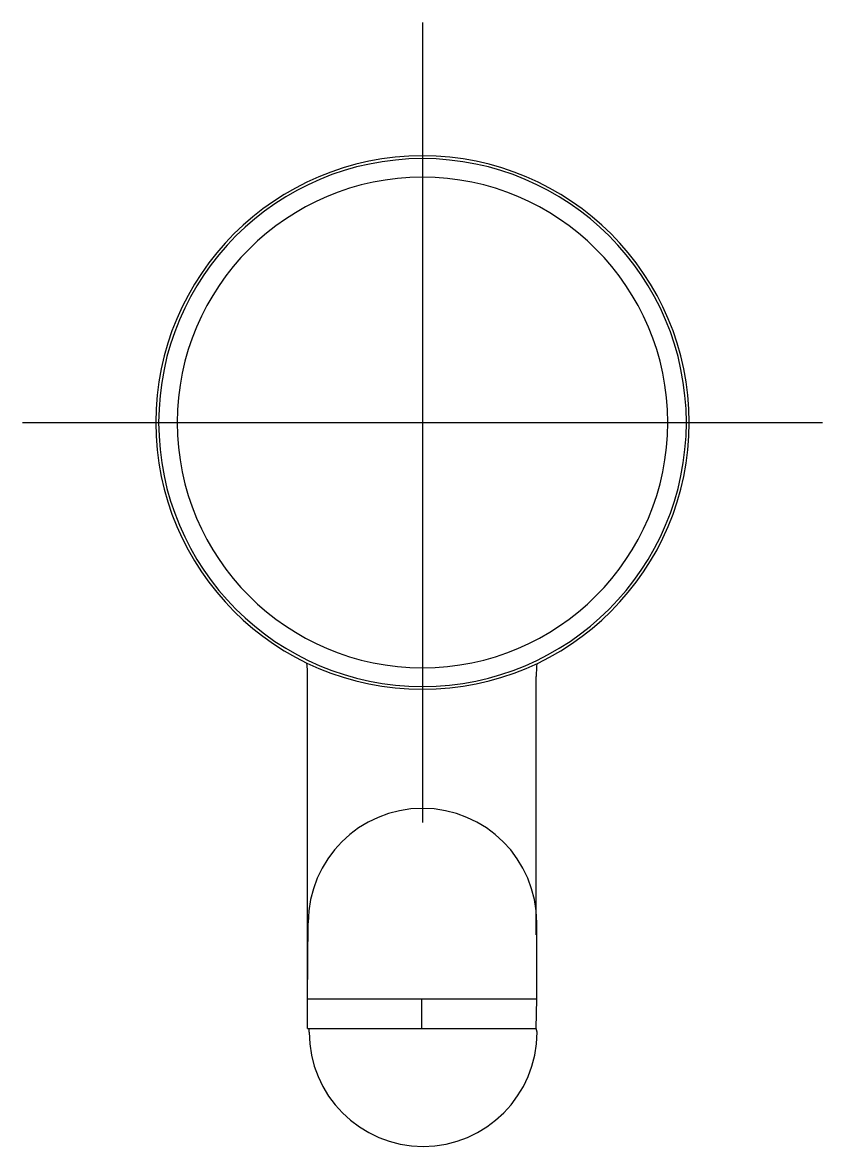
# Model space of a CAD drawing. Extents: x -0.527 to -0.447, y 344.716 to 344.828.
import ezdxf

# ---------------------------------------------------------------- set-up
doc = ezdxf.new("R2010")
doc.units = 0
doc.header["$LTSCALE"] = 0.2
doc.header["$MEASUREMENT"] = 0
doc.linetypes.add('AXES', pattern=[0.54, 0.3, -0.08, 0.08, -0.08])
doc.linetypes.add('CONTINU', pattern=[0])
doc.layers.get('0').update_dxf_attribs({"linetype": 'CONTINUOUS'})
doc.layers.add('DECA_EIXOS', color=5, linetype='AXES')

msp = doc.modelspace()

# ---------------------------------------------------------------- linework, layer by layer
at = {"linetype": 'CONTINU'}
for points in [[(-0.48745, 344.81469, 1), (-0.48745, 344.76138)], [(-0.48745, 344.81441, 1), (-0.48745, 344.76167)], [(-0.48745, 344.76138, 1), (-0.48745, 344.81469)], [(-0.48745, 344.76167, 1), (-0.48745, 344.81441)], [(-0.48745, 344.81255, 1), (-0.48745, 344.76353)], [(-0.48745, 344.76353, 1), (-0.48745, 344.81255)], [(-0.49894, 344.76265, 0.030087), (-0.49902, 344.76403)], [(-0.47602, 344.76396, 0.02853), (-0.47609, 344.76266)], [(-0.47603, 344.73806, 0.999994), (-0.49887, 344.73806)], [(-0.49878, 344.72711, 0.41336), (-0.48739, 344.71569)], [(-0.48739, 344.71569, 0.413479), (-0.476, 344.72712)]]:
    msp.add_lwpolyline(points, format="xyb", dxfattribs=at)
for points in [[(-0.49894, 344.72749), (-0.49894, 344.76265)], [(-0.47609, 344.73686), (-0.47609, 344.76266)], [(-0.49894, 344.73045), (-0.49887, 344.73806)], [(-0.47603, 344.73045), (-0.47603, 344.73806)], [(-0.49894, 344.73045), (-0.47679, 344.73045)], [(-0.48751, 344.72749), (-0.48751, 344.73045)], [(-0.47679, 344.73045), (-0.47603, 344.73045)], [(-0.47609, 344.72749), (-0.47603, 344.73045)], [(-0.49894, 344.72749), (-0.47609, 344.72749)], [(-0.49878, 344.72711), (-0.49878, 344.72749)], [(-0.476, 344.72712), (-0.47609, 344.72749)]]:
    msp.add_lwpolyline(points, dxfattribs=at)
at = {"layer": 'DECA_EIXOS'}
for points in [[(-0.48745, 344.82802), (-0.48745, 344.74806)], [(-0.52743, 344.78804), (-0.44747, 344.78804)]]:
    msp.add_lwpolyline(points, dxfattribs=at)

doc.saveas('drawing.dxf')
